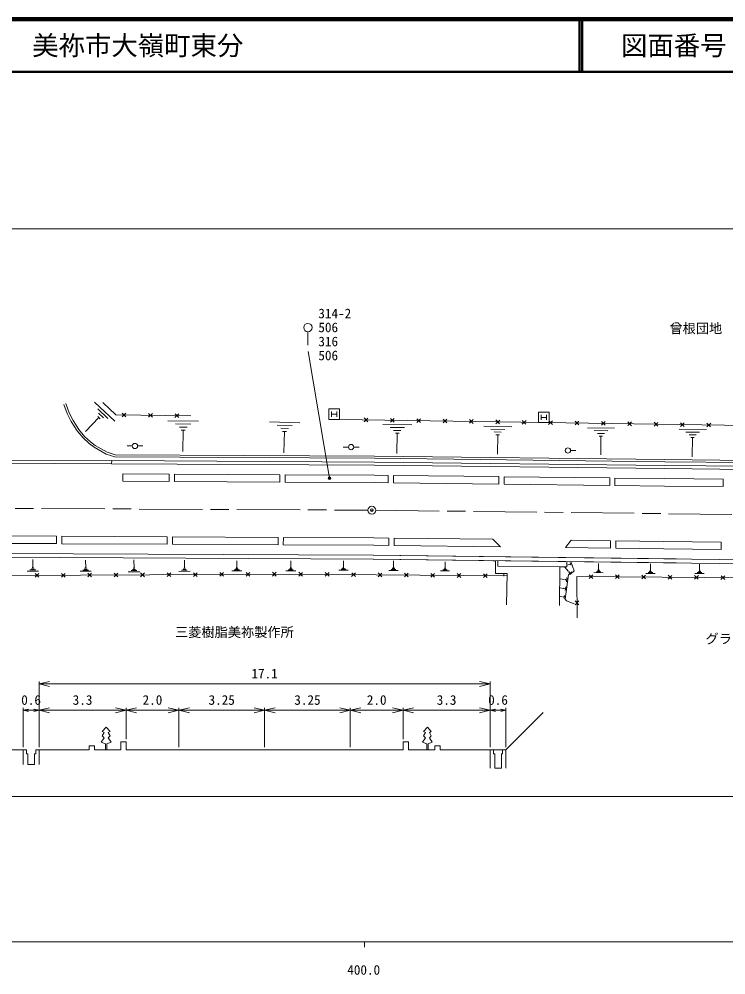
# Model space of a CAD drawing. Units: millimetres, scale not verified, with parts at other scales. Extents: x 40000 to 680000, y 20000 to 380000.
# Drawn here: x 402535 to 536487, y 198715 to 380000 of the extents above; entities that cross this region are included whole.
import ezdxf
from ezdxf.enums import TextEntityAlignment as Align

# ---------------------------------------------------------------- set-up
doc = ezdxf.new("R2010")
doc.units = ezdxf.units.MM
doc.header["$LTSCALE"] = 1000
doc.header["$PDMODE"] = 32
doc.header["$PDSIZE"] = 500
doc.linetypes.add('CHAIN', pattern=[18.5, 12, -1.5, 3.5, -1.5])
for name, color, linetype, lineweight in [('M-BGD', 7, 'Continuous', 13), ('M-BMK', 2, 'CHAIN', 13), ('M-BMK-SRVR', 3, 'Continuous', 13), ('M-STR-HTXT', 7, 'Continuous', 13), ('M-STR-STRC', 7, 'Continuous', 13), ('M-TTL', 2, 'Continuous', 140), ('M-TTL-BAND', 7, 'Continuous', 13), ('M-TTL-LINE', 7, 'Continuous', 50)]:
    doc.layers.add(name, color=color, linetype=linetype, lineweight=lineweight)
doc.layers.add('M-TTL-TXT', color=7, linetype='Continuous')
doc.styles.add('ＭＳ ゴシック', font='')
doc.styles.get('ＭＳ ゴシック').set_extended_font_data('MS Gothic')

msp = doc.modelspace()

# ---------------------------------------------------------------- linework, layer by layer
at = {"layer": 'M-BGD'}
for p, q in [((410998, 306933), (411646, 305191)), ((411373, 307073), (412013, 305351)), ((416852, 307359), (420645, 303757)), ((411646, 305191), (412402, 303693)), ((412013, 305351), (412750, 303891)), ((417430, 304645), (417905, 304195)), ((417440, 306079), (419336, 304278)), ((417554, 305250), (418502, 304349)), ((422790, 305246), (422076, 304546)), ((422083, 305253), (422783, 304539)), ((427790, 305195), (427076, 304495)), ((427083, 305202), (427783, 304488)), ((432790, 305144), (432076, 304444)), ((432083, 305152), (432783, 304437)), ((461260, 306058), (461260, 304058)), ((463260, 306058), (461260, 306058)), ((461760, 305558), (461760, 304558)), ((461760, 305058), (462760, 305058)), ((462760, 305558), (462760, 304558)), ((463260, 304058), (463260, 306058)), ((500982, 305466), (500982, 303466)), ((502982, 305466), (500982, 305466)), ((501482, 304966), (501482, 303966)), ((502482, 304966), (502482, 303966)), ((502982, 303466), (502982, 305466)), ((412402, 303693), (413529, 301920)), ((412750, 303891), (413853, 302155)), ((417667, 304420), (415146, 301765)), ((430742, 303809), (436560, 303750)), ((432191, 303212), (435100, 303183)), ((450001, 303595), (455751, 303439)), ((451423, 302980), (454298, 302903)), ((461260, 304058), (463260, 304058)), ((463260, 304058), (569833, 302471)), ((468618, 304332), (467901, 303635)), ((467911, 304342), (468608, 303625)), ((471490, 303117), (476948, 303037)), ((473618, 304257), (472900, 303561)), ((472911, 304268), (473607, 303550)), ((478617, 304183), (477900, 303486)), ((477910, 304193), (478607, 303476)), ((483617, 304108), (482899, 303412)), ((482910, 304119), (483606, 303401)), ((488616, 304034), (487899, 303337)), ((487909, 304044), (488606, 303327)), ((490631, 302771), (495907, 302694)), ((493616, 303959), (492898, 303263)), ((492908, 303970), (493605, 303252)), ((498615, 303885), (497897, 303189)), ((497908, 303896), (498604, 303178)), ((500982, 303466), (502982, 303466)), ((501482, 304466), (502482, 304466)), ((503614, 303811), (502897, 303114)), ((502907, 303821), (503604, 303104)), ((508614, 303736), (507896, 303040)), ((507907, 303747), (508603, 303029)), ((513613, 303662), (512896, 302965)), ((512906, 303672), (513603, 302955)), ((518613, 303587), (517895, 302891)), ((517906, 303598), (518602, 302880)), ((523612, 303513), (522895, 302816)), ((522905, 303523), (523602, 302806)), ((528612, 303438), (527894, 302742)), ((527905, 303449), (528601, 302731)), ((533611, 303364), (532894, 302668)), ((532904, 303375), (533601, 302657)), ((413529, 301920), (414646, 300572)), ((413853, 302155), (414937, 300847)), ((432912, 302623), (434367, 302608)), ((433270, 302038), (433997, 302030)), ((433633, 302034), (433592, 297962)), ((452126, 302386), (453564, 302347)), ((452470, 301801), (453189, 301782)), ((452829, 301791), (452720, 297766)), ((472847, 302551), (475576, 302512)), ((473521, 301996), (474886, 301976)), ((473854, 301445), (474536, 301435)), ((474195, 301440), (474140, 297619)), ((491942, 302225), (494581, 302186)), ((492594, 301687), (493913, 301668)), ((492916, 301155), (493576, 301145)), ((493246, 301150), (493192, 297456)), ((510289, 302472), (515382, 302397)), ((511555, 301944), (514102, 301907)), ((512184, 301425), (513457, 301407)), ((527614, 302207), (532788, 302131)), ((528900, 301670), (531487, 301633)), ((529539, 301144), (530832, 301125)), ((414646, 300572), (415785, 299513)), ((414937, 300847), (416041, 299821)), ((415785, 299513), (416750, 298795)), ((416041, 299821), (416969, 299131)), ((416969, 299131), (419199, 297873)), ((512495, 300911), (513132, 300902)), ((512813, 300907), (512761, 297341)), ((529855, 300622), (530501, 300612)), ((530178, 300617), (530125, 296995)), ((416750, 298795), (419036, 297506)), ((419036, 297506), (420693, 296952)), ((419199, 297873), (420759, 297352)), ((420759, 297352), (469892, 297096)), ((422989, 299033), (423988, 299033)), ((424988, 299033), (425987, 299033)), ((463961, 298835), (464960, 298835)), ((465960, 298835), (466959, 298835)), ((507058, 298183), (508057, 298183)), ((389073, 295817), (420073, 295655)), ((389076, 296417), (420076, 296255)), ((420076, 296255), (420073, 295655)), ((420073, 295655), (469878, 295396)), ((420076, 296255), (469883, 295996)), ((420693, 296952), (469889, 296696)), ((469883, 295996), (524910, 295342)), ((469889, 296696), (524917, 296042)), ((469892, 297096), (524922, 296442)), ((524917, 296042), (569796, 295559)), ((524922, 296442), (569798, 295959)), ((422173, 293744), (422165, 292344)), ((430973, 293698), (422173, 293744)), ((430965, 292298), (430973, 293698)), ((431973, 293693), (431965, 292293)), ((451972, 293589), (431973, 293693)), ((469878, 295396), (524902, 294742)), ((524902, 294742), (569789, 294259)), ((524910, 295342), (569792, 294859)), ((422165, 292344), (430965, 292298)), ((431965, 292293), (451965, 292189)), ((451965, 292189), (451972, 293589)), ((452972, 293584), (452965, 292184)), ((452965, 292184), (469850, 292096)), ((469862, 293496), (452972, 293584)), ((469850, 292096), (472465, 292065)), ((472472, 293465), (469862, 293496)), ((472465, 292065), (472472, 293465)), ((473472, 293453), (473465, 292053)), ((473465, 292053), (493464, 291815)), ((493471, 293215), (473472, 293453)), ((493464, 291815), (493471, 293215)), ((494471, 293204), (494464, 291804)), ((514470, 292966), (494471, 293204)), ((514463, 291566), (514470, 292966)), ((515470, 292954), (515463, 291554)), ((524879, 292843), (515470, 292954)), ((535969, 292723), (524879, 292843)), ((535962, 291323), (535969, 292723)), ((494464, 291804), (514463, 291566)), ((515463, 291554), (524863, 291443)), ((524863, 291443), (535962, 291323)), ((389614, 282014), (409614, 281910)), ((409614, 281910), (409606, 280510)), ((410606, 280504), (410614, 281904)), ((410614, 281904), (430613, 281800)), ((430613, 281800), (430606, 280400)), ((431606, 280395), (431613, 281795)), ((431613, 281795), (451613, 281691)), ((451613, 281691), (451606, 280291)), ((452606, 280285), (452613, 281685)), ((452613, 281685), (469760, 281596)), ((469760, 281596), (472613, 281562)), ((472613, 281562), (472605, 280162)), ((473605, 280150), (473613, 281550)), ((473613, 281550), (492346, 281328)), ((493753, 279911), (492346, 281328)), ((506116, 279764), (507186, 281152)), ((507186, 281152), (514611, 281064)), ((514611, 281064), (514603, 279664)), ((515603, 279652), (515611, 281052)), ((515611, 281052), (524739, 280943)), ((289125, 279238), (469732, 278296)), ((409606, 280510), (389607, 280614)), ((430606, 280400), (410606, 280504)), ((451606, 280291), (431606, 280395)), ((469748, 280196), (452606, 280285)), ((472605, 280162), (469748, 280196)), ((493753, 279911), (473605, 280150)), ((514603, 279664), (506116, 279764)), ((524721, 279543), (515603, 279652)), ((535602, 279402), (524721, 279543)), ((524739, 280943), (535610, 280802)), ((535610, 280802), (535602, 279402)), ((289121, 278488), (469725, 277546)), ((405130, 275963), (405122, 277498)), ((424312, 275852), (424305, 277412)), ((433865, 275891), (433858, 277369)), ((527082, 276865), (469616, 277547)), ((527091, 277615), (469625, 278297)), ((469725, 277546), (524691, 276894)), ((469732, 278296), (524700, 277644)), ((524700, 277644), (569697, 277061)), ((405405, 275745), (404857, 275742)), ((405267, 275964), (404993, 275962)), ((415410, 275685), (414888, 275682)), ((415278, 275893), (415017, 275892)), ((415148, 275892), (415141, 277353)), ((424592, 275631), (424035, 275628)), ((424452, 275853), (424173, 275852)), ((434130, 275681), (433602, 275678)), ((433997, 275891), (433733, 275890)), ((444036, 275719), (443556, 275717)), ((443915, 275911), (443675, 275909)), ((443795, 275910), (443789, 277253)), ((454493, 275550), (453551, 275557)), ((454259, 275740), (453788, 275744)), ((454143, 275930), (453907, 275932)), ((454025, 275931), (454036, 277251)), ((464435, 275639), (463545, 275647)), ((464214, 275819), (463769, 275823)), ((464104, 275998), (463882, 276000)), ((463993, 275999), (464003, 277245)), ((473937, 275612), (473042, 275620)), ((473715, 275793), (473268, 275797)), ((473605, 275973), (473381, 275975)), ((473493, 275974), (473503, 277227)), ((483474, 275695), (483048, 275698)), ((483369, 275866), (483156, 275868)), ((483263, 275867), (483272, 277059)), ((492837, 277272), (492337, 277278)), ((492837, 277272), (492808, 274872)), ((492837, 277272), (492808, 274872)), ((493264, 277267), (493252, 276244)), ((506339, 276088), (493252, 276244)), ((505024, 276104), (504937, 268809)), ((505024, 276104), (505018, 275604)), ((505024, 276104), (506339, 276088)), ((506663, 275238), (505935, 276021)), ((506339, 276088), (506351, 277111)), ((506351, 277111), (506339, 276088)), ((506810, 276546), (506436, 276410)), ((506805, 276559), (506815, 276533)), ((506915, 276642), (506953, 276539)), ((506983, 276842), (507133, 276430)), ((507746, 275331), (507101, 277102)), ((512352, 275525), (512361, 276745)), ((522184, 275404), (522194, 276654)), ((524691, 276894), (569693, 276311)), ((531505, 275379), (531514, 276591)), ((406229, 275311), (404037, 275300)), ((405680, 275527), (404584, 275522)), ((405563, 274849), (406274, 274145)), ((406270, 274853), (405567, 274142)), ((410563, 274874), (411274, 274170)), ((411270, 274877), (410567, 274167)), ((416194, 275271), (414107, 275261)), ((415672, 275477), (414628, 275472)), ((415563, 274898), (416274, 274195)), ((416270, 274902), (415567, 274191)), ((420563, 274923), (421274, 274219)), ((421270, 274926), (420567, 274216)), ((425430, 275189), (423202, 275178)), ((424871, 275409), (423757, 275404)), ((425563, 274947), (426274, 274244)), ((426270, 274951), (425567, 274240)), ((430563, 274972), (431274, 274268)), ((431270, 274975), (430567, 274265)), ((434924, 275262), (432812, 275252)), ((434395, 275471), (433339, 275466)), ((435563, 274997), (436274, 274293)), ((436270, 275000), (435566, 274289)), ((440563, 275021), (441273, 274317)), ((441270, 275025), (440566, 274314)), ((444758, 275339), (442838, 275329)), ((444277, 275528), (443317, 275524)), ((445563, 275046), (446273, 274342)), ((446270, 275049), (445566, 274339)), ((450563, 275070), (451273, 274367)), ((451270, 275074), (450566, 274363)), ((454963, 275357), (453078, 275373)), ((456274, 275065), (455562, 274363)), ((455567, 275071), (456269, 274358)), ((461274, 275024), (460561, 274323)), ((460567, 275030), (461268, 274317)), ((464878, 275458), (463099, 275472)), ((466274, 274983), (465561, 274282)), ((465567, 274989), (466268, 274276)), ((471274, 274942), (470561, 274241)), ((470567, 274948), (471268, 274235)), ((474383, 275430), (472593, 275444)), ((476274, 274901), (475561, 274200)), ((475567, 274907), (476268, 274194)), ((481274, 274860), (480561, 274159)), ((480566, 274866), (481268, 274153)), ((484110, 275349), (482407, 275363)), ((483686, 275523), (482834, 275530)), ((486273, 274819), (485561, 274118)), ((485566, 274825), (486268, 274112)), ((491273, 274778), (490560, 274077)), ((490566, 274784), (491267, 274071)), ((492808, 274872), (495008, 274846)), ((495008, 274846), (492808, 274872)), ((494408, 274853), (494402, 274353)), ((495008, 274846), (494938, 268927)), ((505847, 273733), (505096, 273837)), ((505850, 273757), (505844, 273708)), ((506008, 269972), (506659, 274680)), ((506096, 273798), (506069, 273602)), ((506372, 274060), (506263, 273276)), ((506680, 275255), (506645, 275221)), ((506659, 274680), (507064, 274697)), ((507269, 275160), (506696, 274628)), ((506894, 275133), (506751, 274999)), ((507064, 274697), (507746, 275331)), ((508226, 274286), (569679, 273807)), ((508226, 274286), (508277, 266427)), ((511272, 274616), (510560, 273914)), ((510565, 274621), (511267, 273909)), ((513219, 274996), (511476, 275010)), ((512784, 275174), (511913, 275180)), ((512568, 275349), (512132, 275353)), ((512460, 275525), (512243, 275526)), ((516272, 274577), (515560, 273875)), ((515565, 274582), (516267, 273870)), ((521272, 274538), (520560, 273836)), ((520565, 274543), (521267, 273831)), ((523073, 274861), (521287, 274875)), ((522628, 275043), (521735, 275050)), ((522406, 275224), (521959, 275227)), ((522296, 275403), (522072, 275405)), ((526272, 274499), (525559, 273797)), ((525565, 274504), (526266, 273792)), ((531272, 274460), (530559, 273758)), ((530565, 274465), (531266, 273753)), ((532366, 274853), (530635, 274866)), ((531935, 275030), (531069, 275036)), ((531720, 275204), (531287, 275208)), ((531613, 275378), (531397, 275380)), ((536272, 274421), (535559, 273719)), ((535565, 274426), (536266, 273714)), ((505679, 272029), (505075, 272113)), ((505682, 272050), (505676, 272008)), ((505892, 272085), (505869, 271917)), ((506130, 272310), (506036, 271636)), ((505521, 270429), (505056, 270494)), ((505523, 270447), (505518, 270412)), ((505702, 270477), (505682, 270335)), ((505902, 270667), (505823, 270097)), ((506292, 269640), (506008, 269972)), ((507708, 269086), (506292, 269640)), ((508614, 268935), (507902, 269637)), ((508610, 269642), (507907, 268930))]:
    msp.add_line(p, q, dxfattribs=at)
for points in [[(418381, 307286), (420882, 304911), (435066, 304768)], [(290919, 274383), (387719, 274408), (453714, 274732), (495003, 274394)]]:
    msp.add_lwpolyline(points, dxfattribs=at)
for centre in [(424488, 299033), (465460, 298835), (506558, 298183)]:
    msp.add_circle(centre, 500, dxfattribs=at)
at = {"layer": 'M-BMK'}
for p, q in [((369779, 287367), (468639, 286852)), ((470139, 286842), (568993, 285668))]:
    msp.add_line(p, q, dxfattribs=at)
at = {"layer": 'M-BMK-SRVR'}
msp.add_circle((469389, 286848), 750, dxfattribs=at)
msp.add_point((469389, 286848), dxfattribs=at)
at = {"layer": 'M-STR-HTXT'}
for p, q in [((67636, 340226), (570036, 340226)), ((406305, 241894), (406305, 254394)), ((406305, 253894), (408305, 254394)), ((406305, 253894), (491805, 253894)), ((406305, 253894), (408305, 253394)), ((491805, 253894), (489805, 254394)), ((491805, 253894), (489805, 253394)), ((491805, 241894), (491805, 254394)), ((403305, 241894), (403305, 249394)), ((403305, 248894), (404305, 249144)), ((403305, 248894), (406305, 248894)), ((403305, 248894), (404305, 248644)), ((406305, 248894), (405305, 249144)), ((406305, 248894), (405305, 248644)), ((406305, 248894), (408305, 249394)), ((406305, 248894), (422805, 248894)), ((406305, 248894), (408305, 248394)), ((422805, 248894), (420805, 249394)), ((422805, 248894), (420805, 248394)), ((422805, 243394), (422805, 249394)), ((422805, 248894), (424805, 249394)), ((422805, 248894), (432805, 248894)), ((422805, 248894), (424805, 248394)), ((432805, 248894), (430805, 249394)), ((432805, 248894), (430805, 248394)), ((432805, 241894), (432805, 249394)), ((432805, 248894), (434805, 249394)), ((432805, 248894), (449055, 248894)), ((432805, 248894), (434805, 248394)), ((449055, 248894), (447055, 249394)), ((449055, 248894), (447055, 248394)), ((449055, 241894), (449055, 249394)), ((449055, 248894), (451055, 249394)), ((449055, 248894), (465305, 248894)), ((449055, 248894), (451055, 248394)), ((465305, 248894), (463305, 249394)), ((465305, 248894), (463305, 248394)), ((465305, 241894), (465305, 249394)), ((465305, 248894), (467305, 249394)), ((475305, 248894), (465305, 248894)), ((465305, 248894), (467305, 248394)), ((475305, 248894), (473305, 249394)), ((475305, 248894), (473305, 248394)), ((475305, 243394), (475305, 249394)), ((475305, 248894), (477305, 249394)), ((475305, 248894), (491805, 248894)), ((475305, 248894), (477305, 248394)), ((491805, 248894), (489805, 249394)), ((491805, 248894), (489805, 248394)), ((491805, 248894), (492805, 249144)), ((491805, 248894), (494805, 248894)), ((491805, 248894), (492805, 248644)), ((494805, 248894), (493805, 249144)), ((494805, 248894), (493805, 248644)), ((494805, 241894), (494805, 249394)), ((494805, 241394), (501871, 248459)), ((396981, 241394), (403930, 241394)), ((403305, 241394), (403305, 238644)), ((403930, 241394), (403930, 240644)), ((405680, 241394), (415805, 241394)), ((405680, 241394), (405680, 240644)), ((406305, 241394), (406305, 238644)), ((415805, 242144), (416805, 242144)), ((415805, 241394), (415805, 242144)), ((416805, 241394), (416805, 242144)), ((416805, 241394), (421805, 241394)), ((418908, 241394), (418908, 242533)), ((419158, 241394), (419158, 242533)), ((421805, 242894), (422805, 242894)), ((421805, 241394), (421805, 242894)), ((422805, 241394), (422805, 242894)), ((422805, 241394), (475305, 241394)), ((475305, 242894), (476305, 242894)), ((475305, 241394), (475305, 242894)), ((476305, 241394), (476305, 242894)), ((476305, 241394), (481305, 241394)), ((479797, 241394), (479797, 242533)), ((480047, 241394), (480047, 242533)), ((481305, 242144), (482305, 242144)), ((481305, 241394), (481305, 242144)), ((482305, 241394), (482305, 242144)), ((482305, 241394), (494805, 241394)), ((491805, 241394), (491805, 237894)), ((492430, 241394), (492430, 240644)), ((494180, 241394), (494180, 240644)), ((494805, 241394), (494805, 237894)), ((403930, 240644), (404180, 240644)), ((404180, 240644), (404180, 238644)), ((405430, 240644), (405680, 240644)), ((405430, 240644), (405430, 238644)), ((492430, 240644), (492680, 240644)), ((492680, 240644), (492680, 237894)), ((493930, 240644), (494180, 240644)), ((493930, 240644), (493930, 237894)), ((404180, 238644), (405430, 238644)), ((492680, 237894), (493930, 237894)), ((569494, 232567), (68203, 232567))]:
    msp.add_line(p, q, dxfattribs=at)
for points in [[(418908, 242533), (418110, 242861), (418669, 243651), (418296, 244085), (418669, 244662), (418305, 244892), (419033, 245716)], [(419158, 242533), (419957, 242861), (419398, 243651), (419770, 244085), (419398, 244662), (419761, 244892), (419033, 245716)], [(479797, 242533), (478999, 242861), (479558, 243651), (479185, 244085), (479558, 244662), (479194, 244892), (479922, 245716)], [(480047, 242533), (480845, 242861), (480287, 243651), (480659, 244085), (480287, 244662), (480650, 244892), (479922, 245716)]]:
    msp.add_lwpolyline(points, dxfattribs=at)
at = {"layer": 'M-STR-STRC'}
for p, q in [((457270, 320695), (457270, 318175)), ((461354, 292903), (457305, 316944))]:
    msp.add_line(p, q, dxfattribs=at)
for centre, radius in [((457270, 321495), 800), ((461354, 292903), 250), ((461354, 292903), 200), ((461354, 292903), 150), ((461354, 292903), 100), ((461354, 292903), 50), ((461354, 292903), 20)]:
    msp.add_circle(centre, radius, dxfattribs=at)
msp.add_point((461354, 292903), dxfattribs=at)
at = {"layer": 'M-TTL'}
msp.add_line((680000, 380000), (40000, 380000), dxfattribs=at)
at = {"layer": 'M-TTL-BAND'}
for p, q in [((40000, 205000), (579000, 205000)), ((468000, 205000), (468000, 204000))]:
    msp.add_line(p, q, dxfattribs=at)
at = {"layer": 'M-TTL-LINE'}
for p, q in [((508747, 380000), (508747, 370000)), ((509247, 380000), (509247, 370000)), ((40000, 370000), (680000, 370000))]:
    msp.add_line(p, q, dxfattribs=at)

# ---------------------------------------------------------------- texts
at = {"layer": 'M-BGD', "style": 'ＭＳ ゴシック'}
for s, p in [('曾根団地', (530794, 319871)), ('三菱樹脂美祢製作所', (443341, 262264)), ('グラウンド', (538881, 260999))]:
    msp.add_text(s, height=1833, dxfattribs=at).set_placement(p, align=Align.BOTTOM_CENTER)
at = {"layer": 'M-STR-HTXT', "style": 'ＭＳ ゴシック'}
for s, p in [('17.1', (449055, 254394)), ('0.6', (404805, 249394)), ('3.3', (414555, 249394)), ('2.0', (427805, 249394)), ('3.25', (440930, 249394)), ('3.25', (457180, 249394)), ('2.0', (470305, 249394)), ('3.3', (483555, 249394)), ('0.6', (493305, 249394))]:
    msp.add_text(s, height=1833, dxfattribs=at).set_placement(p, align=Align.BOTTOM_CENTER)
at = {"layer": 'M-STR-STRC', "style": 'ＭＳ ゴシック'}
msp.add_text('314-2', height=1833, dxfattribs=at).set_placement((459244, 324175), align=Align.MIDDLE_LEFT)
for s, p in [('506', (461119, 321533)), ('316', (461119, 318856)), ('506', (461119, 316214))]:
    msp.add_text(s, height=1833, dxfattribs=at).set_placement(p, align=Align.MIDDLE_CENTER)
at = {"layer": 'M-TTL-BAND', "style": 'ＭＳ ゴシック'}
msp.add_text('400.0', height=1833, dxfattribs=at).set_placement((467844, 198195), align=Align.BOTTOM_CENTER)
at = {"layer": 'M-TTL-TXT', "style": 'ＭＳ ゴシック'}
msp.add_text('美祢市大嶺町東分', height=3666, dxfattribs=at).set_placement((405024, 375000), align=Align.MIDDLE_LEFT)
msp.add_text('図面番号', height=3666, dxfattribs=at).set_placement((526622, 375000), align=Align.MIDDLE_CENTER)

doc.saveas('drawing.dxf')
